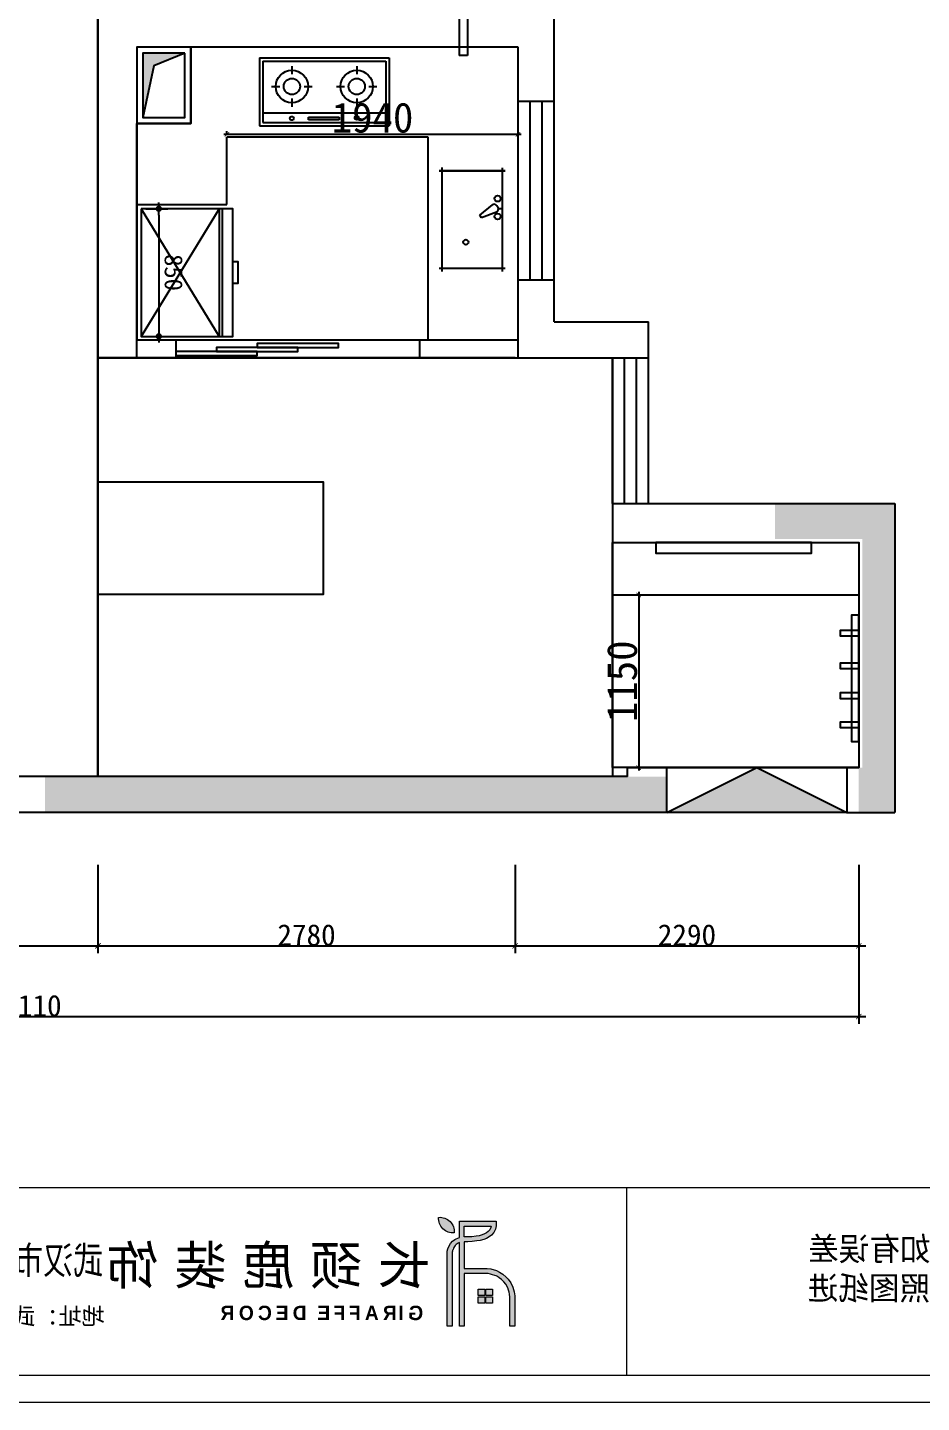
# Model space of a CAD drawing. Header units: inches. Extents: x 1174834 to 1369688, y -175882 to -108740.
# Drawn here: x 1221449 to 1227407, y -127025 to -117865 of the extents above; entities that cross this region are included whole.
import ezdxf

# ---------------------------------------------------------------- set-up
doc = ezdxf.new("R2010")
doc.units = ezdxf.units.IN
doc.header["$LTSCALE"] = 500
doc.header["$MEASUREMENT"] = 0
doc.linetypes.add('ACAD_ISO03W100', pattern=[30, 12, -18])
doc.linetypes.add('DASH', pattern=[0.35, 0.25, -0.1])
doc.layers.add('022外尺寸标注', color=4, linetype='Continuous', lineweight=0)
doc.layers.add('填充线', color=143, linetype='Continuous', lineweight=9)
for name, color, linetype in [('A-01-原始墙体', 7, 'Continuous'), ('SH-尺寸标注', 32, 'Continuous'), ('填充', 251, 'Continuous'), ('家具', 2, 'Continuous'), ('特细线', 251, 'Continuous')]:
    doc.layers.add(name, color=color, linetype=linetype)
doc.styles.add('Arial', font='simhei.ttf')
doc.styles.add('QHGM-宋体', font='', dxfattribs={"width": 0.8})
doc.styles.add('宋体', font='', dxfattribs={"height": 80})
doc.styles.add('样式_1', font='')
doc.styles.add('黑体', font='simhei.ttf', dxfattribs={"height": 80})
doc.styles.get('QHGM-宋体').set_extended_font_data('SimSun')
doc.styles.get('宋体').set_extended_font_data('NSimSun')
doc.styles.get('样式_1').set_extended_font_data('FangSong_GB2312')
doc.dimstyles.new('D_20_2.35', dxfattribs={"dimtxt": 142.857143, "dimasz": 35.714286, "dimexe": 47.619048, "dimexo": 0, "dimgap": 0, "dimtad": 1, "dimdec": 0, "dimzin": 1, "dimdsep": 46, "dimtxsty": 'Standard', "dimblk": 'ARCHTICK', "dimcen": 0.09, "dimdle": 47.619048, "dimclrd": 252, "dimclre": 252, "dimclrt": 134, "dimadec": 0, "dimazin": 0, "dimtfac": 1, "dimtdec": 4, "dimtix": 1, "dimtmove": 2, "dimatfit": 3, "dimfxl": 1, "dimtolj": 1, "dimtzin": 0, "dimarcsym": 0})
doc.dimstyles.new('FS', dxfattribs={"dimscale": 60, "dimtxt": 2, "dimasz": 0.7, "dimexe": 1, "dimexo": 0.5, "dimtad": 1, "dimdec": 0, "dimzin": 0, "dimdsep": 46, "dimtxsty": 'Arial', "dimblk1": 'DOT', "dimblk2": 'DOT', "dimsah": 1, "dimcen": 0, "dimclrd": 8, "dimclre": 8, "dimclrt": 7, "dimadec": 0, "dimazin": 0, "dimtfac": 1, "dimtdec": 0, "dimtix": 1, "dimtmove": 2, "dimatfit": 3, "dimldrblk": 'DOT', "dimfxl": 1, "dimfxlon": 1, "dimtolj": 1, "dimtzin": 0, "dimlwd": -1, "dimarcsym": 0})
doc.dimstyles.new('标注-大', dxfattribs={"dimtxt": 120, "dimasz": 60, "dimexe": 30, "dimexo": 30, "dimgap": 20, "dimtad": 1, "dimtxsty": 'Standard', "dimblk": 'ARCHTICK', "dimcen": 2.5, "dimdle": 20, "dimclrd": 8, "dimadec": 0, "dimazin": 0, "dimtfac": 1, "dimtmove": 2, "dimatfit": 3, "dimldrblk": 'OPEN90', "dimfxl": 1, "dimarcsym": 0})

# ---------------------------------------------------------------- blocks, each defined once
blk = doc.blocks.new('_ArchTick')
at = {"color": 0, "linetype": 'ByBlock', "const_width": 0.15}
blk.add_lwpolyline([(-0.5, -0.5), (0.5, 0.5)], dxfattribs=at)
blk = doc.blocks.new('*D412')
at = {"layer": 'Defpoints', "color": 0, "linetype": 'Continuous', "transparency": 16777216}
for p in [(1217448.7, -123443.2), (1221918.7, -123443.2), (1221918.7, -123983)]:
    blk.add_point(p, dxfattribs=at)
at = {"layer": 'SH-尺寸标注', "color": 252, "linetype": 'Continuous', "lineweight": -2, "transparency": 16777216}
for p, q in [((1217448.7, -123443.2), (1217448.7, -124030.6)), ((1221918.7, -123443.2), (1221918.7, -124030.6)), ((1217401, -123983), (1221966.3, -123983))]:
    blk.add_line(p, q, dxfattribs=at)
at = {"layer": 'SH-尺寸标注', "color": 252, "linetype": 'Continuous', "lineweight": -2, "transparency": 16777216, "xscale": 35.71428581050463, "yscale": 35.71428581050463, "zscale": 35.71428581050463, "rotation": 180}
blk.add_blockref('_ArchTick', (1217448.7, -123983), dxfattribs=at)
at = {"layer": 'SH-尺寸标注', "color": 252, "linetype": 'Continuous', "lineweight": -2, "transparency": 16777216, "xscale": 35.71428581050463, "yscale": 35.71428581050463, "zscale": 35.71428581050463}
blk.add_blockref('_ArchTick', (1221918.7, -123983), dxfattribs=at)
at = {"layer": 'SH-尺寸标注', "color": 134, "linetype": 'Continuous', "transparency": 16777216, "insert": (1219683.7, -123911.6), "char_height": 142.86, "attachment_point": 5}
blk.add_mtext('\\A1;4470', dxfattribs=at)
blk = doc.blocks.new('*D413')
at = {"layer": 'Defpoints', "color": 0, "linetype": 'Continuous', "transparency": 16777216}
for p in [(1221918.7, -123443.2), (1224698.7, -123443.2), (1224698.7, -123983)]:
    blk.add_point(p, dxfattribs=at)
at = {"layer": 'SH-尺寸标注', "color": 252, "linetype": 'Continuous', "lineweight": -2, "transparency": 16777216}
for p, q in [((1221918.7, -123443.2), (1221918.7, -124030.6)), ((1224698.7, -123443.2), (1224698.7, -124030.6)), ((1221871, -123983), (1224746.3, -123983))]:
    blk.add_line(p, q, dxfattribs=at)
at = {"layer": 'SH-尺寸标注', "color": 252, "linetype": 'Continuous', "lineweight": -2, "transparency": 16777216, "xscale": 35.71428581050463, "yscale": 35.71428581050463, "zscale": 35.71428581050463, "rotation": 180}
blk.add_blockref('_ArchTick', (1221918.7, -123983), dxfattribs=at)
at = {"layer": 'SH-尺寸标注', "color": 252, "linetype": 'Continuous', "lineweight": -2, "transparency": 16777216, "xscale": 35.71428581050463, "yscale": 35.71428581050463, "zscale": 35.71428581050463}
blk.add_blockref('_ArchTick', (1224698.7, -123983), dxfattribs=at)
at = {"layer": 'SH-尺寸标注', "color": 134, "linetype": 'Continuous', "transparency": 16777216, "insert": (1223308.7, -123911.6), "char_height": 142.86, "attachment_point": 5}
blk.add_mtext('\\A1;2780', dxfattribs=at)
blk = doc.blocks.new('*D414')
at = {"layer": 'Defpoints', "color": 0, "linetype": 'Continuous', "transparency": 16777216}
for p in [(1224698.7, -123443.2), (1226988.7, -123443.2), (1226988.7, -123983)]:
    blk.add_point(p, dxfattribs=at)
at = {"layer": 'SH-尺寸标注', "color": 252, "linetype": 'Continuous', "lineweight": -2, "transparency": 16777216}
for p, q in [((1224698.7, -123443.2), (1224698.7, -124030.6)), ((1226988.7, -123443.2), (1226988.7, -124030.6)), ((1224651, -123983), (1227036.3, -123983))]:
    blk.add_line(p, q, dxfattribs=at)
at = {"layer": 'SH-尺寸标注', "color": 252, "linetype": 'Continuous', "lineweight": -2, "transparency": 16777216, "xscale": 35.71428581050463, "yscale": 35.71428581050463, "zscale": 35.71428581050463, "rotation": 180}
blk.add_blockref('_ArchTick', (1224698.7, -123983), dxfattribs=at)
at = {"layer": 'SH-尺寸标注', "color": 252, "linetype": 'Continuous', "lineweight": -2, "transparency": 16777216, "xscale": 35.71428581050463, "yscale": 35.71428581050463, "zscale": 35.71428581050463}
blk.add_blockref('_ArchTick', (1226988.7, -123983), dxfattribs=at)
at = {"layer": 'SH-尺寸标注', "color": 134, "linetype": 'Continuous', "transparency": 16777216, "insert": (1225843.7, -123911.6), "char_height": 142.86, "attachment_point": 5}
blk.add_mtext('\\A1;2290', dxfattribs=at)
blk = doc.blocks.new('*D415')
at = {"layer": 'Defpoints', "color": 0, "linetype": 'Continuous', "transparency": 16777216}
for p in [(1215878.7, -123443.2), (1226988.7, -123443.2), (1226988.7, -124454.1)]:
    blk.add_point(p, dxfattribs=at)
at = {"layer": 'SH-尺寸标注', "color": 252, "linetype": 'Continuous', "lineweight": -2, "transparency": 16777216}
for p, q in [((1215878.7, -123443.2), (1215878.7, -124501.7)), ((1226988.7, -123443.2), (1226988.7, -124501.7)), ((1215831, -124454.1), (1227036.3, -124454.1))]:
    blk.add_line(p, q, dxfattribs=at)
at = {"layer": 'SH-尺寸标注', "color": 252, "linetype": 'Continuous', "lineweight": -2, "transparency": 16777216, "xscale": 35.71428581050463, "yscale": 35.71428581050463, "zscale": 35.71428581050463, "rotation": 180}
blk.add_blockref('_ArchTick', (1215878.7, -124454.1), dxfattribs=at)
at = {"layer": 'SH-尺寸标注', "color": 252, "linetype": 'Continuous', "lineweight": -2, "transparency": 16777216, "xscale": 35.71428581050463, "yscale": 35.71428581050463, "zscale": 35.71428581050463}
blk.add_blockref('_ArchTick', (1226988.7, -124454.1), dxfattribs=at)
at = {"layer": 'SH-尺寸标注', "color": 134, "linetype": 'Continuous', "transparency": 16777216, "insert": (1221433.7, -124382.6), "char_height": 142.86, "attachment_point": 5}
blk.add_mtext('\\A1;11110', dxfattribs=at)
blk = doc.blocks.new('DOT')
at = {"color": 0}
blk.add_line((-1, 0), (1, 0), dxfattribs=at)
at = {"color": 0, "const_width": 0.5}
blk.add_lwpolyline([(-0.25, 0, 1), (0.25, 0, 1)], format="xyb", close=True, dxfattribs=at)
blk = doc.blocks.new('*D10')
at = {"color": 8, "lineweight": -2, "transparency": 16777216}
for p, q in [((643505.5, -434178.9), (643358.7, -434178.9)), ((643505.5, -435029), (643358.7, -435029))]:
    blk.add_line(p, q, dxfattribs=at)
at = {"color": 8, "transparency": 16777216}
blk.add_line((643418.7, -434987), (643418.7, -434220.9), dxfattribs=at)
at = {"layer": 'Defpoints', "color": 0, "transparency": 16777216}
for p in [(643418.7, -434178.9), (643535.5, -434178.9), (643535.5, -435029)]:
    blk.add_point(p, dxfattribs=at)
at = {"color": 8, "transparency": 16777216, "xscale": 42, "yscale": 42, "zscale": 42}
for p, rotation in [((643418.7, -434178.9), 90), ((643418.7, -435029), 270)]:
    blk.add_blockref('DOT', p, dxfattribs=dict(at, rotation=rotation))
at = {"color": 7, "transparency": 16777216, "insert": (643320.5, -434604), "char_height": 120, "attachment_point": 5, "rotation": 90, "style": 'Arial'}
blk.add_mtext('\\A1;850', dxfattribs=at)
blk = doc.blocks.new('_DOT')
at = {"color": 0, "linetype": 'ByBlock'}
blk.add_line((-0.5, 0), (-1, 0), dxfattribs=at)
at = {"color": 0, "linetype": 'ByBlock', "const_width": 0.5}
blk.add_lwpolyline([(-0.25, 0, 1), (0.25, 0, 1)], format="xyb", close=True, dxfattribs=at)
blk = doc.blocks.new('A$C176de66d')
at = {"color": 3}
for p, q in [((0, 378), (0, 0)), ((0, 378), (720, 378)), ((18, 360), (18, 18)), ((18, 360), (702, 360)), ((702, 360), (702, 18)), ((720, 378), (720, 0)), ((0, 0), (720, 0)), ((18, 18), (702, 18))]:
    blk.add_line(p, q, dxfattribs=at)
at = {"color": 8}
for p, q in [((180, 331.1), (180, 286.1)), ((540, 331.1), (540, 286.1)), ((67.5, 218.6), (112.5, 218.6)), ((247.5, 218.6), (292.5, 218.6)), ((427.5, 218.6), (472.5, 218.6)), ((607.5, 218.6), (652.5, 218.6)), ((180, 151.1), (180, 106.1)), ((540, 151.1), (540, 106.1)), ((18, 72), (702, 72)), ((271.6, 48.1), (443, 48.1)), ((271.6, 33.8), (271.6, 48.1)), ((443, 33.8), (271.6, 33.8)), ((443, 48.1), (443, 33.8))]:
    blk.add_line(p, q, dxfattribs=at)
for centre, radius in [((180, 218.6), 90), ((540, 218.6), 90), ((180, 218.6), 45), ((540, 218.6), 45), ((179.5, 41.7), 10.8), ((539.8, 44.9), 10.8)]:
    blk.add_circle(centre, radius, dxfattribs=at)
blk = doc.blocks.new('A$C92e9f1b8')
at = {"color": 3}
for p, q in [((0, 419.6), (692, 419.6)), ((20, 0), (20, 439.6)), ((670, 441.5), (670, 0)), ((670, 0), (670, 439.6)), ((357.8, 158.8), (374.9, 168.7)), ((395.4, 58.5), (357.8, 158.8)), ((374.9, 168.7), (443, 86.1)), ((690, 20), (0, 20)), ((420.2, 46.7), (420.2, 20)), ((420.2, 46.7), (420.2, 20)), ((423.8, 48.3), (437.6, 56.3))]:
    blk.add_line(p, q, dxfattribs=at)
for centre, radius in [((195.1, 262.8), 16.9), ((366.4, 51), 19.8), ((485.2, 51), 19.8)]:
    blk.add_circle(centre, radius, dxfattribs=at)
for centre, start, end in [((413.9, 65.5), 200.53768, 300), ((427.7, 73.5), 300, 39.46232)]:
    blk.add_arc(centre, 19.8, start, end, dxfattribs=at)
blk = doc.blocks.new('gndghfggn')
at = {"layer": '022外尺寸标注'}
h = blk.add_hatch(color=143, dxfattribs=at)
h.dxf.hatch_style = 1
h.paths.add_polyline_path([(4708.14, -1030.86), (4707.46, -1030.86), (4707.46, -1031.54), (4708.14, -1031.54)], flags=17)
h.paths.add_polyline_path([(4708.93, -1030.86), (4708.25, -1030.86), (4708.25, -1031.54), (4708.93, -1031.54)], flags=17)
h.paths.add_polyline_path([(4708.93, -1032.34), (4708.93, -1031.66), (4708.25, -1031.66), (4708.25, -1032.34)], flags=17)
h.paths.add_polyline_path([(4708.14, -1031.66), (4707.46, -1031.66), (4707.46, -1032.34), (4708.14, -1032.34)], flags=17)
h.paths.add_polyline_path([(4710.39, -1028.73), (4708.02, -1028.73), (4707.62, -1028.77), (4707.04, -1028.94), (4706.7, -1029.1), (4706.37, -1029.31), (4706.02, -1029.61), (4705.8, -1029.84), (4705.54, -1030.22), (4705.33, -1030.65), (4705.17, -1031.15), (4705.12, -1031.56), (4705.12, -1034.73), (4705.63, -1034.73), (4705.63, -1031.71), (4705.66, -1031.4), (4705.7, -1031.18), (4705.76, -1030.99), (4705.85, -1030.73), (4706.05, -1030.36), (4706.27, -1030.1), (4706.51, -1029.86), (4706.75, -1029.68), (4706.93, -1029.57), (4707.07, -1029.49), (4707.22, -1029.44), (4707.43, -1029.37), (4707.64, -1029.3), (4707.9, -1029.25), (4710.39, -1029.25), (4710.39, -1034.74), (4710.9, -1034.74), (4710.9, -1026.02), (4711.04, -1026.09), (4711.14, -1026.15), (4711.24, -1026.23), (4711.29, -1026.29), (4711.34, -1026.33), (4711.42, -1026.44), (4711.51, -1026.59), (4711.56, -1026.72), (4711.58, -1026.77), (4711.61, -1026.83), (4711.62, -1026.91), (4711.64, -1027.02), (4711.66, -1027.11), (4711.66, -1034.74), (4712.18, -1034.74), (4712.18, -1027.13), (4712.16, -1026.9), (4712.1, -1026.66), (4711.98, -1026.37), (4711.84, -1026.12), (4711.62, -1025.87), (4711.38, -1025.68), (4711.25, -1025.62), (4710.9, -1025.48), (4710.9, -1023.79), (4707.06, -1023.79), (4707.06, -1024.27), (4707.14, -1024.6), (4707.32, -1024.97), (4707.55, -1025.23), (4707.8, -1025.43), (4708.08, -1025.58), (4708.35, -1025.69), (4708.74, -1025.79), (4709.09, -1025.84), (4709.57, -1025.9), (4710.02, -1025.93), (4710.39, -1025.93)])
h.paths.add_polyline_path([(4710.4, -1025.43), (4710.04, -1025.43), (4709.62, -1025.4), (4709.16, -1025.34), (4708.84, -1025.3), (4708.51, -1025.21), (4708.29, -1025.12), (4708.07, -1025.01), (4707.89, -1024.87), (4707.74, -1024.69), (4707.62, -1024.44), (4707.58, -1024.29), (4710.4, -1024.29)], flags=16)
h.paths.add_polyline_path([(4711.43, -1025, 0.456232), (4713.06, -1023.39, 0.456232)])
at = {"layer": '022外尺寸标注', "color": 143}
for points in [[(4710.9, -1026.02), (4711.04, -1026.09), (4711.14, -1026.15), (4711.24, -1026.23), (4711.29, -1026.29), (4711.34, -1026.33), (4711.42, -1026.44), (4711.51, -1026.59), (4711.56, -1026.72), (4711.58, -1026.77), (4711.61, -1026.83), (4711.62, -1026.91), (4711.64, -1027.02), (4711.66, -1027.11), (4711.66, -1034.74), (4712.18, -1034.74), (4712.18, -1027.13), (4712.16, -1026.9), (4712.1, -1026.66), (4711.98, -1026.37), (4711.84, -1026.12), (4711.62, -1025.87), (4711.38, -1025.68), (4711.25, -1025.62), (4710.9, -1025.48), (4710.9, -1023.79), (4707.06, -1023.79), (4707.06, -1024.27), (4707.14, -1024.6), (4707.32, -1024.97), (4707.55, -1025.23), (4707.8, -1025.43), (4708.08, -1025.58), (4708.35, -1025.69), (4708.74, -1025.79), (4709.09, -1025.84), (4709.57, -1025.9), (4710.02, -1025.93), (4710.39, -1025.93), (4710.39, -1028.73), (4708.02, -1028.73), (4707.62, -1028.77), (4707.04, -1028.94), (4706.7, -1029.1), (4706.37, -1029.31), (4706.02, -1029.61), (4705.8, -1029.84), (4705.54, -1030.22), (4705.33, -1030.65), (4705.17, -1031.15), (4705.12, -1031.56), (4705.12, -1034.73), (4705.63, -1034.73), (4705.63, -1031.71), (4705.66, -1031.4), (4705.7, -1031.18), (4705.76, -1030.99), (4705.85, -1030.73), (4706.05, -1030.36), (4706.27, -1030.1), (4706.51, -1029.86), (4706.75, -1029.68), (4706.93, -1029.57), (4707.07, -1029.49), (4707.22, -1029.44), (4707.43, -1029.37), (4707.64, -1029.3), (4707.9, -1029.25), (4710.39, -1029.25), (4710.39, -1034.74)], [(4710.39, -1034.74), (4710.9, -1034.74), (4710.9, -1026.02)]]:
    blk.add_lwpolyline(points, dxfattribs=at)
for points in [[(4710.4, -1025.43), (4710.4, -1024.29), (4707.58, -1024.29), (4707.62, -1024.44), (4707.74, -1024.69), (4707.89, -1024.87), (4708.07, -1025.01), (4708.29, -1025.12), (4708.51, -1025.21), (4708.84, -1025.3), (4709.16, -1025.34), (4709.62, -1025.4), (4710.04, -1025.43)], [(4707.46, -1031.54), (4708.14, -1031.54), (4708.14, -1030.86), (4707.46, -1030.86)], [(4708.25, -1031.54), (4708.93, -1031.54), (4708.93, -1030.86), (4708.25, -1030.86)], [(4707.46, -1032.34), (4708.14, -1032.34), (4708.14, -1031.66), (4707.46, -1031.66)], [(4708.25, -1032.34), (4708.93, -1032.34), (4708.93, -1031.66), (4708.25, -1031.66)]]:
    blk.add_lwpolyline(points, close=True, dxfattribs=at)
for centre, start, end in [((4712.95, -1024.9), 85.683, 183.7789), ((4711.55, -1023.49), 265.683, 3.7789)]:
    blk.add_arc(centre, 1.52, start, end, dxfattribs=at)
at = {"layer": '022外尺寸标注', "color": 143, "attachment_point": 1}
for s, width, insert, char_height, style in [('{\\f南宋书局体|b1|i0|c134|p2;\\T1.3;长颈鹿装饰}', 35.0689, (4713.92, -1026.39), 4, '宋体'), ('{\\f汉仪全唐诗简|b1|i0|c134|p18;\\T1.3;GIRAFFE DECOR}', 39.5744, (4714.68, -1032.6), 1.5, '样式_1')]:
    blk.add_mtext_dynamic_manual_height_columns(s, width=width, gutter_width=12.5, heights=[0], dxfattribs=dict(at, insert=insert, char_height=char_height, style=style))
blk = doc.blocks.new('JNNJ')
at = {"layer": '填充线'}
for p, q in [((307292.6, -96235.5), (284611.9, -96235.5)), ((284594.3, -97373.6), (307292.6, -97373.6)), ((284431.2, -97536.7), (307455.8, -97536.7))]:
    blk.add_line(p, q, dxfattribs=at)
blk = doc.blocks.new('HHYT')
at = {"layer": '填充线'}
blk.add_line((390528.7, -114619.4), (390528.7, -113481.4), dxfattribs=at)
blk.add_blockref('JNNJ', (99286.6, -17245.8))
at = {"layer": '填充', "xscale": 58.06672455353011, "yscale": 58.06672455353011, "zscale": 58.06672455353011}
blk.add_blockref('gndghfggn', (117996.6, -54236.8), dxfattribs=at)
at = {"layer": '填充线', "style": 'QHGM-宋体', "width": 0.8}
blk.add_text('武汉市长颈鹿装饰设计工程有限责任公司', height=166.551, dxfattribs=at).set_placement((393700.6, -114004.7))
at = {"layer": '填充线', "style": '黑体'}
blk.add_text('地址：武汉市白沙洲大道白沙洲未来城4栋2楼', height=102.809, dxfattribs=at).set_placement((393691.8, -114311.4))
at = {"layer": '家具', "color": 8, "width": 1}
blk.add_text('图中所标尺寸施工方必须在现场度量，如有误差', height=142.79, dxfattribs=at).set_placement((385531.9, -113923.3))
at = {"layer": '家具', "color": 8}
blk.add_text('以现场尺寸为准！所有施工必须严格按照图纸进', height=142.79, dxfattribs=at).set_placement((385535.1, -114161.3))
blk = doc.blocks.new('*D443')
at = {"color": 8, "lineweight": -2, "ltscale": 5, "transparency": 16777216}
blk.add_line((1225522.5, -121625.5), (1225522.5, -122815.5), dxfattribs=at)
at = {"color": 0, "lineweight": -2, "ltscale": 5, "transparency": 16777216}
for p, q in [((1225519.5, -121645.5), (1225542.5, -121645.5)), ((1225519.5, -122795.5), (1225542.5, -122795.5))]:
    blk.add_line(p, q, dxfattribs=at)
at = {"layer": 'Defpoints', "color": 0, "ltscale": 5, "transparency": 16777216}
for p in [(1225404, -121645.5), (1225448.7, -122795.5), (1225522.5, -122795.5)]:
    blk.add_point(p, dxfattribs=at)
at = {"color": 8, "lineweight": -2, "ltscale": 5, "transparency": 16777216, "xscale": 30, "yscale": 30, "zscale": 30}
for p, rotation in [((1225522.5, -121645.5), 90), ((1225522.5, -122795.5), 270)]:
    blk.add_blockref('_ArchTick', p, dxfattribs=dict(at, rotation=rotation))
at = {"color": 0, "ltscale": 5, "transparency": 16777216, "insert": (1225412.5, -122220.5), "char_height": 200, "attachment_point": 5, "rotation": 90}
blk.add_mtext('1150', dxfattribs=at)
blk = doc.blocks.new('*D450')
at = {"color": 8, "lineweight": -2, "ltscale": 5, "transparency": 16777216}
blk.add_line((1222758.7, -118577), (1224738.7, -118577), dxfattribs=at)
at = {"color": 0, "lineweight": -2, "ltscale": 5, "transparency": 16777216}
for p, q in [((1222778.7, -118577), (1222778.7, -118557)), ((1224718.7, -118577), (1224718.7, -118557))]:
    blk.add_line(p, q, dxfattribs=at)
at = {"layer": 'Defpoints', "color": 0, "ltscale": 5, "transparency": 16777216}
for p in [(1222778.7, -118595.5), (1224718.7, -118577), (1224718.7, -118595.5)]:
    blk.add_point(p, dxfattribs=at)
at = {"color": 8, "lineweight": -2, "ltscale": 5, "transparency": 16777216, "xscale": 30, "yscale": 30, "zscale": 30, "rotation": 180}
blk.add_blockref('_ArchTick', (1222778.7, -118577), dxfattribs=at)
at = {"color": 8, "lineweight": -2, "ltscale": 5, "transparency": 16777216, "xscale": 30, "yscale": 30, "zscale": 30}
blk.add_blockref('_ArchTick', (1224718.7, -118577), dxfattribs=at)
at = {"color": 0, "ltscale": 5, "transparency": 16777216, "insert": (1223748.7, -118467), "char_height": 200, "attachment_point": 5}
blk.add_mtext('1940', dxfattribs=at)
blk = doc.blocks.new('A$C44EE5ACB')
at = {"color": 3, "ltscale": 10}
for p, q in [((105.7, 21), (105.7, 871.1)), ((124.8, 21), (124.8, 871.1))]:
    blk.add_line(p, q, dxfattribs=at)
at = {"color": 8, "linetype": 'ACAD_ISO03W100', "ltscale": 3}
for p, q in [((644.4, 21), (124.8, 871.1)), ((124.8, 21), (644.4, 871.1))]:
    blk.add_line(p, q, dxfattribs=at)
at = {"color": 3, "ltscale": 10}
for points in [[(644.4, 21), (644.4, 871.1), (34.4, 871.1), (34.4, 21)], [(34.4, 519.8), (34.4, 372.4), (0, 372.4), (0, 519.8)]]:
    blk.add_lwpolyline(points, close=True, dxfattribs=at)
at = {"color": 1}
dim = blk.add_aligned_dim(p1=(644.4, 21), p2=(644.4, 871.1), distance=116.8, dimstyle='FS', override={"dimblk1": 'DOT', "dimblk2": 'DOT', "dimldrblk": 'DOT', "dimfxl": 180}, dxfattribs=at)
dim.commit()
dim.dimension.update_dxf_attribs({"geometry": '*D10', "text_midpoint": (429.4, 446.1), "insert": (-642891.1, 435050)})

msp = doc.modelspace()

# ---------------------------------------------------------------- hatches: boundary and pattern name
at = {"layer": '特细线'}
h = msp.add_hatch(color=256, dxfattribs=at)
h.dxf.hatch_style = 1
h.paths.add_polyline_path([(1222498.7, -118035.5), (1222290.5, -118120.2), (1222218.7, -118465.5), (1222218.7, -118035.5)])
h = msp.add_hatch(color=256, dxfattribs=at)
h.dxf.hatch_style = 1
h.paths.add_polyline_path([(1226430.4, -121035.5), (1227228.7, -121035.5), (1227228.7, -123095.5), (1226988.7, -123095.5), (1226988.7, -122795.5), (1227013.6, -122795.5), (1227013.6, -121272.9), (1226430.4, -121272.9)])
h = msp.add_hatch(color=256, dxfattribs=at)
h.dxf.hatch_style = 1
h.paths.add_polyline_path([(1225708.7, -123095.5), (1226308.7, -122795.5), (1226908.7, -123095.5)])
h = msp.add_hatch(color=256, dxfattribs=at)
h.dxf.hatch_style = 1
h.paths.add_polyline_path([(1221565.2, -122855.5), (1225708.7, -122855.5), (1225708.7, -123095.5), (1221565.2, -123095.5)])

# ---------------------------------------------------------------- linework, layer by layer
at = {"color": 3}
for p, q in [((1224326.4, -117683.3), (1224326.4, -118052.3)), ((1224381.4, -117681.5), (1224381.4, -118052.3)), ((1224381.4, -118052.3), (1224326.4, -118052.3))]:
    msp.add_line(p, q, dxfattribs=at)
at = {"color": 3, "linetype": 'DASH', "ltscale": 150}
for p, q in [((1224118.7, -118595.5), (1222778.7, -118595.5)), ((1222778.7, -119045.5), (1222778.7, -118595.5)), ((1224118.7, -119945.5), (1224118.7, -118595.5)), ((1222178.7, -119045.5), (1222778.7, -119045.5))]:
    msp.add_line(p, q, dxfattribs=at)
at = {"color": 7, "ltscale": 5, "true_color": 0xffffff}
for p, q in [((1225348.7, -121295.5), (1225348.7, -121645.5)), ((1225348.7, -121645.5), (1226988.7, -121645.5))]:
    msp.add_line(p, q, dxfattribs=at)
for points in [[(1220838.7, -116205.5), (1221918.7, -116205.5), (1221918.7, -122855.5), (1220838.7, -122855.5)], [(1221918.7, -120065.5), (1225348.7, -120065.5), (1225348.7, -122855.5), (1221918.7, -122855.5)], [(1221918.7, -120892.9), (1223418.7, -120892.9), (1223418.7, -121642.9), (1221918.7, -121642.9)], [(1225348.7, -121295.5), (1226988.7, -121295.5), (1226988.7, -122795.5), (1225348.7, -122795.5)]]:
    msp.add_lwpolyline(points, close=True, dxfattribs=at)
at = {"color": 3}
for points in [[(1226673.6, -121295.5), (1225636.5, -121295.5), (1225636.5, -121367.6), (1226673.6, -121367.6)], [(1226988.7, -121780.3), (1226939.9, -121780.3), (1226939.9, -122622), (1226988.7, -122622)]]:
    msp.add_lwpolyline(points, close=True, dxfattribs=at)
at = {"layer": 'A-01-原始墙体', "color": 4}
for p, q in [((1221918.7, -120065.5), (1221918.7, -117136.1)), ((1224958.7, -118355.5), (1224958.7, -117538.4)), ((1224718.7, -117995.5), (1222538.7, -117995.5)), ((1222538.7, -117995.5), (1222538.7, -118505.5)), ((1224718.7, -118355.5), (1224718.7, -117995.5)), ((1224718.7, -118355.5), (1224958.7, -118355.5)), ((1222538.7, -118505.5), (1222178.7, -118505.5)), ((1222178.7, -118505.5), (1222178.7, -119945.5)), ((1222178.7, -120065.5), (1222178.7, -118505.5)), ((1224718.7, -120065.5), (1224718.7, -119545.5)), ((1224718.7, -119545.5), (1224958.7, -119545.5)), ((1224958.7, -119825.5), (1224958.7, -119545.5)), ((1224958.7, -119825.5), (1225588.7, -119825.5)), ((1225588.7, -120065.5), (1225588.7, -119825.5)), ((1222178.7, -119945.5), (1222438.7, -119945.5)), ((1222438.7, -119945.5), (1222438.7, -120065.5)), ((1224064.1, -120065.5), (1224064.1, -119945.5)), ((1224064.1, -119945.5), (1224718.7, -119945.5)), ((1222438.7, -120065.5), (1221918.7, -120065.5)), ((1224698.7, -120065.5), (1224064.1, -120065.5)), ((1224698.7, -120065.5), (1225588.7, -120065.5)), ((1225348.7, -121035.5), (1227228.7, -121035.5)), ((1225348.7, -121035.5), (1225348.7, -121295.5)), ((1227228.7, -121035.5), (1227228.7, -123095.5)), ((1225348.7, -121295.5), (1226988.7, -121295.5)), ((1226988.7, -121295.5), (1226988.7, -122795.5)), ((1225448.7, -122795.5), (1225708.7, -122795.5)), ((1225448.7, -122855.5), (1225448.7, -122795.5)), ((1225708.7, -123095.5), (1225708.7, -122795.5)), ((1226908.7, -122795.5), (1226908.7, -123095.5)), ((1226908.7, -122795.5), (1226988.7, -122795.5)), ((1225448.7, -122855.5), (1217448.7, -122855.5)), ((1225708.7, -123095.5), (1215638.7, -123095.5)), ((1226908.7, -123095.5), (1227228.7, -123095.5))]:
    msp.add_line(p, q, dxfattribs=at)
msp.add_lwpolyline([(1222538.7, -117995.5), (1222178.7, -117995.5), (1222178.7, -118505.5), (1222538.7, -118505.5)], close=True, dxfattribs=at)
at = {"layer": '特细线'}
for p, q in [((1224718.7, -119545.5), (1224718.7, -118355.5)), ((1224798.7, -119545.5), (1224798.7, -118355.5)), ((1224878.7, -119545.5), (1224878.7, -118355.5)), ((1224958.7, -119545.5), (1224958.7, -118355.5)), ((1222438.7, -119945.5), (1224064.1, -119945.5)), ((1224064.1, -120065.5), (1222438.7, -120065.5)), ((1225348.7, -121035.5), (1225348.7, -120065.5)), ((1225428.7, -121035.5), (1225428.7, -120065.5)), ((1225508.7, -121035.5), (1225508.7, -120065.5)), ((1225588.7, -121035.5), (1225588.7, -120065.5)), ((1225708.7, -122795.5), (1226908.7, -122795.5)), ((1226908.7, -123095.5), (1225708.7, -123095.5))]:
    msp.add_line(p, q, dxfattribs=at)
for points in [[(1222498.7, -118035.5), (1222218.7, -118035.5), (1222218.7, -118465.5), (1222498.7, -118465.5)], [(1222980.5, -119997.2), (1223522.3, -119997.2), (1223522.3, -119971), (1222980.5, -119971)], [(1222438.7, -120049.7), (1222980.5, -120049.7), (1222980.5, -120023.5), (1222438.7, -120023.5)], [(1222709.6, -120023.5), (1223251.4, -120023.5), (1223251.4, -119997.2), (1222709.6, -119997.2)], [(1226988.7, -121882.2), (1226865.2, -121882.2), (1226865.2, -121918.3), (1226988.7, -121918.3)], [(1226988.7, -122100.2), (1226865.2, -122100.2), (1226865.2, -122136.2), (1226988.7, -122136.2)], [(1226988.7, -122298.5), (1226865.2, -122298.5), (1226865.2, -122334.6), (1226988.7, -122334.6)], [(1226988.7, -122492.9), (1226865.2, -122492.9), (1226865.2, -122529), (1226988.7, -122529)]]:
    msp.add_lwpolyline(points, close=True, dxfattribs=at)
for points in [[(1222498.7, -118035.5), (1222290.5, -118120.2), (1222218.7, -118465.5)], [(1225708.7, -123095.5), (1226308.7, -122795.5), (1226908.7, -123095.5)]]:
    msp.add_lwpolyline(points, dxfattribs=at)

# ---------------------------------------------------------------- block references
at = {"xscale": -1.1, "yscale": 1.1, "zscale": 1.1}
msp.add_blockref('HHYT', (1655024.9, -764), dxfattribs=at)
at = {"color": 3, "xscale": 1.2, "yscale": 1.2, "zscale": 1.2}
msp.add_blockref('A$C176de66d', (1222995.3, -118520.7), dxfattribs=at)
at = {"color": 3, "rotation": 90.00000000000001}
msp.add_blockref('A$C92e9f1b8', (1224633.2, -119490.6), dxfattribs=at)
at = {"color": 1, "rotation": 180}
msp.add_blockref('A$C44EE5ACB', (1222852, -119051.7), dxfattribs=at)

# ---------------------------------------------------------------- dimensions: what is measured, and where the dimension line sits
at = {"color": 7, "ltscale": 5, "true_color": 0xffffff}
dim = msp.add_linear_dim(base=(1224718.7, -118577), p1=(1222778.7, -118595.5), p2=(1224718.7, -118595.5), dimstyle='标注-大', override={"dimtxt": 200, "dimasz": 30, "dimexe": 20, "dimexo": 20, "dimgap": 10, "dimtoh": 1, "dimdec": 0, "dimcen": 0.5, "dimtdec": 0, "dimldrblk": 'ArchTick', "dimfxl": 3, "dimfxlon": 1, "dimarcsym": 1}, dxfattribs=at)
dim.commit()
dim.dimension.update_dxf_attribs({"geometry": '*D450', "text_midpoint": (1223748.7, -118467)})
dim = msp.add_linear_dim(base=(1225522.5, -122795.5), p1=(1225404, -121645.5), p2=(1225448.7, -122795.5), angle=90, dimstyle='标注-大', override={"dimtxt": 200, "dimasz": 30, "dimexe": 20, "dimexo": 20, "dimgap": 10, "dimtoh": 1, "dimdec": 0, "dimcen": 0.5, "dimtdec": 0, "dimldrblk": 'ArchTick', "dimfxl": 3, "dimfxlon": 1, "dimarcsym": 1}, dxfattribs=at)
dim.commit()
dim.dimension.update_dxf_attribs({"geometry": '*D443', "text_midpoint": (1225412.5, -122220.5)})
at = {"layer": 'SH-尺寸标注', "color": 252, "linetype": 'Continuous'}
dim = msp.add_aligned_dim(p1=(1215878.7, -123443.2), p2=(1226988.7, -123443.2), distance=-1010.9, dimstyle='D_20_2.35', dxfattribs=at)
dim.commit()
dim.dimension.update_dxf_attribs({"geometry": '*D415', "text_midpoint": (1221433.7, -124382.6)})
for base, p1, p2, picture, middle in [((1221918.7, -123983), (1217448.7, -123443.2), (1221918.7, -123443.2), '*D412', (1219683.7, -123911.6)), ((1224698.7, -123983), (1221918.7, -123443.2), (1224698.7, -123443.2), '*D413', (1223308.7, -123911.6)), ((1226988.7, -123983), (1224698.7, -123443.2), (1226988.7, -123443.2), '*D414', (1225843.7, -123911.6))]:
    dim = msp.add_linear_dim(base=base, p1=p1, p2=p2, dimstyle='D_20_2.35', dxfattribs=at)
    dim.commit()
    dim.dimension.update_dxf_attribs({"geometry": picture, "text_midpoint": middle})

doc.saveas('drawing.dxf')
